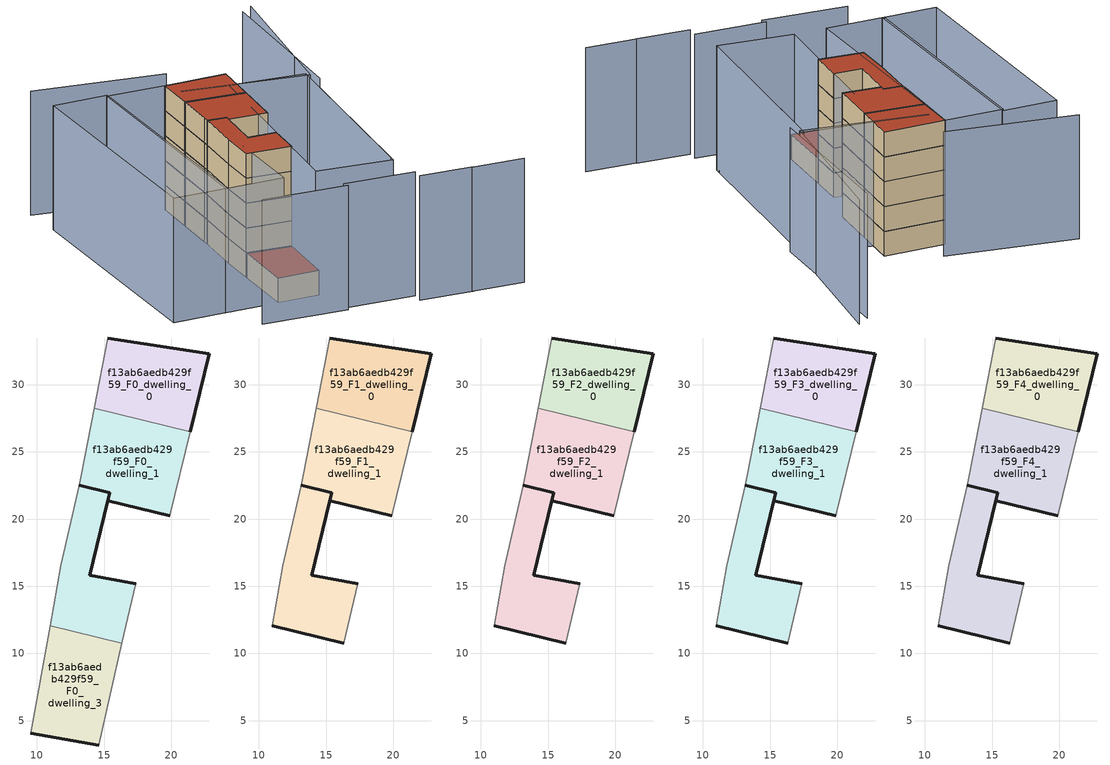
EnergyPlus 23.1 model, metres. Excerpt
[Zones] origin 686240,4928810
f13ab6aedb429f59_F0_dwelling_0
 floor ground (EU_floor_Construction): 21.41,26.51 22.82,32.29 15.27,33.47 14.27,28.26 z0
 wall outside (EU_wall_Construction): 15.27,33.47 22.82,32.29 21.41,26.51 z0:3
 wall adiabatic (EU_wall_Construction): 14.27,28.26 15.27,33.47 z0:3
 wall to f13ab6aedb429f59_F0_dwelling_1 (EU_wall_Construction): 21.41,26.51 14.27,28.26 z0:3
f13ab6aedb429f59_F0_dwelling_1
 floor ground (EU_floor_Construction): 19.88,20.25 21.41,26.51 14.27,28.26 13.31,23.25 13.14,22.51 15.43,21.95 15.29,21.36 15.29,21.37 z0; 15.29,21.36 15.43,21.95 15.28,21.37 z0; 16.32,10.76 17.34,15.19 13.93,15.83 15.29,21.36 15.28,21.37 15.43,21.95 13.14,22.51 11.78,16.51 10.98,12.06 z0
 wall outside (EU_wall_Construction): 19.88,20.25 15.29,21.37 15.29,21.36 15.28,21.37 15.43,21.95 13.14,22.51 z0:3
 wall adiabatic (EU_wall_Construction): 13.14,22.51 13.31,23.25 14.27,28.26 / 21.41,26.51 19.88,20.25 z0:3
f13ab6aedb429f59_F0_dwelling_2
 floor ground (EU_floor_Construction): 19.88,20.25 21.41,26.51 14.27,28.26 13.31,23.25 13.14,22.51 15.43,21.95 15.29,21.36 15.29,21.37 z0; 15.29,21.36 15.43,21.95 15.28,21.37 z0; 16.32,10.76 17.34,15.19 13.93,15.83 15.29,21.36 15.28,21.37 15.43,21.95 13.14,22.51 11.78,16.51 10.98,12.06 z0
 wall outside (EU_wall_Construction): 13.14,22.51 15.43,21.95 15.29,21.36 13.93,15.83 17.34,15.19 z0:3
 wall adiabatic (EU_wall_Construction): 10.98,12.06 11.78,16.51 13.14,22.51 / 17.34,15.19 16.32,10.76 z0:3
 wall to f13ab6aedb429f59_F0_dwelling_3 (EU_wall_Construction): 16.32,10.76 10.98,12.06 z0:3
f13ab6aedb429f59_F0_dwelling_3
 floor ground (EU_floor_Construction): 14.59,3.19 16.32,10.76 10.98,12.06 9.55,4.07 z0
 wall outside (EU_wall_Construction): 14.59,3.19 9.55,4.07 z0:3
 wall adiabatic (EU_wall_Construction): 16.32,10.76 14.59,3.19 / 9.55,4.07 10.98,12.06 z0:3
 roof outside (EU_roof_Construction): 16.32,10.76 14.59,3.19 9.55,4.07 10.98,12.06 z3
f13ab6aedb429f59_F1_dwelling_0
 floor to f13ab6aedb429f59_F0_dwelling_0 (EU_floor_Construction): 21.41,26.51 22.82,32.29 15.27,33.47 14.27,28.26 z3
 wall outside (EU_wall_Construction): 15.27,33.47 22.82,32.29 21.41,26.51 z3:6
 wall adiabatic (EU_wall_Construction): 14.27,28.26 15.27,33.47 z3:6
 wall to f13ab6aedb429f59_F1_dwelling_1 (EU_wall_Construction): 21.41,26.51 14.27,28.26 z3:6
f13ab6aedb429f59_F1_dwelling_1
 floor outside (EU_floor_Construction): 19.88,20.25 21.41,26.51 14.27,28.26 13.31,23.25 13.14,22.51 15.43,21.95 15.29,21.36 15.29,21.37 z3; 16.32,10.76 17.34,15.19 13.93,15.83 15.29,21.36 15.28,21.37 15.43,21.95 13.14,22.51 11.78,16.51 10.98,12.06 z3; 15.29,21.36 15.43,21.95 15.28,21.37 z3
 wall outside (EU_wall_Construction): 19.88,20.25 15.29,21.37 15.29,21.36 15.28,21.37 15.43,21.95 13.14,22.51 z3:6
 wall adiabatic (EU_wall_Construction): 13.14,22.51 13.31,23.25 14.27,28.26 / 21.41,26.51 19.88,20.25 z3:6
f13ab6aedb429f59_F1_dwelling_2
 floor to f13ab6aedb429f59_F0_dwelling_2 (EU_floor_Construction): 19.88,20.25 21.41,26.51 14.27,28.26 13.31,23.25 13.14,22.51 15.43,21.95 15.29,21.36 15.29,21.37 z3; 15.29,21.36 15.43,21.95 15.28,21.37 z3; 16.32,10.76 17.34,15.19 13.93,15.83 15.29,21.36 15.28,21.37 15.43,21.95 13.14,22.51 11.78,16.51 10.98,12.06 z3
 wall outside (EU_wall_Construction): 16.32,10.76 10.98,12.06 / 13.14,22.51 15.43,21.95 15.29,21.36 13.93,15.83 17.34,15.19 z3:6
 wall adiabatic (EU_wall_Construction): 10.98,12.06 11.78,16.51 13.14,22.51 / 17.34,15.19 16.32,10.76 z3:6
f13ab6aedb429f59_F2_dwelling_0
 floor to f13ab6aedb429f59_F1_dwelling_0 (EU_floor_Construction): 21.41,26.51 22.82,32.29 15.27,33.47 14.27,28.26 z6
 wall outside (EU_wall_Construction): 15.27,33.47 22.82,32.29 21.41,26.51 z6:9
 wall adiabatic (EU_wall_Construction): 14.27,28.26 15.27,33.47 z6:9
 wall to f13ab6aedb429f59_F2_dwelling_1 (EU_wall_Construction): 21.41,26.51 14.27,28.26 z6:9
f13ab6aedb429f59_F2_dwelling_1
 floor outside (EU_floor_Construction): 19.88,20.25 21.41,26.51 14.27,28.26 13.31,23.25 13.14,22.51 15.43,21.95 15.29,21.36 15.29,21.37 z6; 16.32,10.76 17.34,15.19 13.93,15.83 15.29,21.36 15.28,21.37 15.43,21.95 13.14,22.51 11.78,16.51 10.98,12.06 z6; 15.29,21.36 15.43,21.95 15.28,21.37 z6
 wall outside (EU_wall_Construction): 19.88,20.25 15.29,21.37 15.29,21.36 15.28,21.37 15.43,21.95 13.14,22.51 z6:9
 wall adiabatic (EU_wall_Construction): 13.14,22.51 13.31,23.25 14.27,28.26 / 21.41,26.51 19.88,20.25 z6:9
f13ab6aedb429f59_F2_dwelling_2
 floor to f13ab6aedb429f59_F1_dwelling_2 (EU_floor_Construction): 19.88,20.25 21.41,26.51 14.27,28.26 13.31,23.25 13.14,22.51 15.43,21.95 15.29,21.36 15.29,21.37 z6; 15.29,21.36 15.43,21.95 15.28,21.37 z6; 16.32,10.76 17.34,15.19 13.93,15.83 15.29,21.36 15.28,21.37 15.43,21.95 13.14,22.51 11.78,16.51 10.98,12.06 z6
 wall outside (EU_wall_Construction): 16.32,10.76 10.98,12.06 / 13.14,22.51 15.43,21.95 15.29,21.36 13.93,15.83 17.34,15.19 z6:9
 wall adiabatic (EU_wall_Construction): 10.98,12.06 11.78,16.51 13.14,22.51 / 17.34,15.19 16.32,10.76 z6:9
f13ab6aedb429f59_F3_dwelling_0
 floor to f13ab6aedb429f59_F2_dwelling_0 (EU_floor_Construction): 21.41,26.51 22.82,32.29 15.27,33.47 14.27,28.26 z9
 wall outside (EU_wall_Construction): 15.27,33.47 22.82,32.29 21.41,26.51 z9:12
 wall adiabatic (EU_wall_Construction): 14.27,28.26 15.27,33.47 z9:12
 wall to f13ab6aedb429f59_F3_dwelling_1 (EU_wall_Construction): 21.41,26.51 14.27,28.26 z9:12
f13ab6aedb429f59_F3_dwelling_1
 floor outside (EU_floor_Construction): 19.88,20.25 21.41,26.51 14.27,28.26 13.31,23.25 13.14,22.51 15.43,21.95 15.29,21.36 15.29,21.37 z9; 16.32,10.76 17.34,15.19 13.93,15.83 15.29,21.36 15.28,21.37 15.43,21.95 13.14,22.51 11.78,16.51 10.98,12.06 z9; 15.29,21.36 15.43,21.95 15.28,21.37 z9
 wall outside (EU_wall_Construction): 19.88,20.25 15.29,21.37 15.29,21.36 15.28,21.37 15.43,21.95 13.14,22.51 z9:12
 wall adiabatic (EU_wall_Construction): 13.14,22.51 13.31,23.25 14.27,28.26 / 21.41,26.51 19.88,20.25 z9:12
f13ab6aedb429f59_F3_dwelling_2
 floor to f13ab6aedb429f59_F2_dwelling_2 (EU_floor_Construction): 19.88,20.25 21.41,26.51 14.27,28.26 13.31,23.25 13.14,22.51 15.43,21.95 15.29,21.36 15.29,21.37 z9; 15.29,21.36 15.43,21.95 15.28,21.37 z9; 16.32,10.76 17.34,15.19 13.93,15.83 15.29,21.36 15.28,21.37 15.43,21.95 13.14,22.51 11.78,16.51 10.98,12.06 z9
 wall outside (EU_wall_Construction): 16.32,10.76 10.98,12.06 / 13.14,22.51 15.43,21.95 15.29,21.36 13.93,15.83 17.34,15.19 z9:12
 wall adiabatic (EU_wall_Construction): 10.98,12.06 11.78,16.51 13.14,22.51 / 17.34,15.19 16.32,10.76 z9:12
f13ab6aedb429f59_F4_dwelling_0
 floor to f13ab6aedb429f59_F3_dwelling_0 (EU_floor_Construction): 21.41,26.51 22.82,32.29 15.27,33.47 14.27,28.26 z12
 wall outside (EU_wall_Construction): 15.27,33.47 22.82,32.29 21.41,26.51 z12:15
 wall adiabatic (EU_wall_Construction): 14.27,28.26 15.27,33.47 z12:15
 wall to f13ab6aedb429f59_F4_dwelling_1 (EU_wall_Construction): 21.41,26.51 14.27,28.26 z12:15
 roof outside (EU_roof_Construction): 22.82,32.29 21.41,26.51 14.27,28.26 15.27,33.47 z15
f13ab6aedb429f59_F4_dwelling_1
 floor outside (EU_floor_Construction): 19.88,20.25 21.41,26.51 14.27,28.26 13.31,23.25 13.14,22.51 15.43,21.95 15.29,21.36 15.29,21.37 z12; 16.32,10.76 17.34,15.19 13.93,15.83 15.29,21.36 15.28,21.37 15.43,21.95 13.14,22.51 11.78,16.51 10.98,12.06 z12; 15.29,21.36 15.43,21.95 15.28,21.37 z12
 wall outside (EU_wall_Construction): 19.88,20.25 15.29,21.37 15.29,21.36 15.28,21.37 15.43,21.95 13.14,22.51 z12:15
 wall adiabatic (EU_wall_Construction): 13.14,22.51 13.31,23.25 14.27,28.26 / 21.41,26.51 19.88,20.25 z12:15
 roof outside (EU_roof_Construction): 15.43,21.95 15.29,21.36 15.28,21.37 z15; 15.43,21.95 15.28,21.37 15.29,21.36 13.93,15.83 17.34,15.19 16.32,10.76 10.98,12.06 11.78,16.51 13.14,22.51 z15; 21.41,26.51 19.88,20.25 15.29,21.37 15.29,21.36 15.43,21.95 13.14,22.51 13.31,23.25 14.27,28.26 z15
f13ab6aedb429f59_F4_dwelling_2
 floor to f13ab6aedb429f59_F3_dwelling_2 (EU_floor_Construction): 19.88,20.25 21.41,26.51 14.27,28.26 13.31,23.25 13.14,22.51 15.43,21.95 15.29,21.36 15.29,21.37 z12; 15.29,21.36 15.43,21.95 15.28,21.37 z12; 16.32,10.76 17.34,15.19 13.93,15.83 15.29,21.36 15.28,21.37 15.43,21.95 13.14,22.51 11.78,16.51 10.98,12.06 z12
 wall outside (EU_wall_Construction): 16.32,10.76 10.98,12.06 / 13.14,22.51 15.43,21.95 15.29,21.36 13.93,15.83 17.34,15.19 z12:15
 wall adiabatic (EU_wall_Construction): 10.98,12.06 11.78,16.51 13.14,22.51 / 17.34,15.19 16.32,10.76 z12:15
 roof outside (EU_roof_Construction): 15.43,21.95 15.29,21.36 15.28,21.37 z15; 15.43,21.95 15.28,21.37 15.29,21.36 13.93,15.83 17.34,15.19 16.32,10.76 10.98,12.06 11.78,16.51 13.14,22.51 z15; 21.41,26.51 19.88,20.25 15.29,21.37 15.29,21.36 15.43,21.95 13.14,22.51 13.31,23.25 14.27,28.26 z15
shading: 14.6,-1.49 23.12,-3.27 / 29.04,-5.92 35.29,-7.2 / 4.48,0.13 14.72,-2.1 / 22.84,-4.57 29.2,-5.92 / 23.33,1.67 29.71,25.78 / 30.51,25.07 34.91,45.77 / 36.63,46.62 30.23,26.44 / 30.23,26.44 15.76,31.02 / 17.38,36.12 2.22,40.92 / 30.03,27.01 23.14,0.93 / 23.14,0.93 14.19,3.29 / 14.19,3.29 21.09,29.38 / 21.09,29.38 30.03,27.01 / 8.15,34.68 15.27,33.47 / 15.27,33.47 10.25,3.95 / 10.25,3.95 3.13,5.16 / 3.13,5.16 8.15,34.68 / -3.25,6.27 1.77,36.05 / 1.77,36.05 8.41,34.93 / 8.41,34.93 3.39,5.15 / 3.39,5.15 -3.25,6.27 z0:15
[Building]
EU S2 Campaign: North Axis=0; Terrain=City; Solar Distribution=FullExterior
[Site:Location]
Bologna: Latitude=44.5; Longitude=11.25; Time Zone=1; Elevation=37
[SizingPeriod:WeatherFileDays]
AnnualSizingPeriod: Begin Month=1; Begin Day of Month=1; End Month=12; End Day of Month=31; Day of Week for Start Day=Monday; Use Weather File Daylight Saving Period=No; Use Weather File Rain and Snow Indicators=No
[MATERIAL]
EU_InternalMass_Material: Roughness=MediumRough; Thickness=0.1; Conductivity=1; Density=1800; Specific Heat=900; Thermal Absorptance=0.9; Solar Absorptance=0.7; Visible Absorptance=0.7
[MATERIAL:NOMASS] Roughness=MediumRough; Thermal Absorptance=0.9; Solar Absorptance=0.7; Visible Absorptance=0.7
Name | Thermal Resistance
EU_wall_NoMass | 0.905828
EU_roof_NoMass | 0.37593
EU_floor_NoMass | 0.67114
[CONSTRUCTION]
EU_wall_Construction: EU_wall_NoMass
EU_roof_Construction: EU_roof_NoMass
EU_floor_Construction: EU_floor_NoMass
EU_InternalMass_Construction: EU_InternalMass_Material
[ZONE] Type=1; Multiplier=1; Ceiling Height=autocalculate; Floor Area=autocalculate; Part of Total Floor Area=Yes
Name | Volume
f13ab6aedb429f59_F0_dwelling_0 | 126.362
f13ab6aedb429f59_F1_dwelling_0; f13ab6aedb429f59_F2_dwelling_0; f13ab6aedb429f59_F3_dwelling_0; f13ab6aedb429f59_F4_dwelling_0 | 126.361
f13ab6aedb429f59_F0_dwelling_1; f13ab6aedb429f59_F1_dwelling_1; f13ab6aedb429f59_F2_dwelling_1; f13ab6aedb429f59_F3_dwelling_1; f13ab6aedb429f59_F4_dwelling_1; f13ab6aedb429f59_F0_dwelling_2; f13ab6aedb429f59_F1_dwelling_2; f13ab6aedb429f59_F2_dwelling_2; f13ab6aedb429f59_F3_dwelling_2; f13ab6aedb429f59_F4_dwelling_2 | 252.662
f13ab6aedb429f59_F0_dwelling_3 | 126.344
[INTERNALMASS] Construction=EU_InternalMass_Construction
Name | Zone or ZoneList | Surface Area
f13ab6aedb429f59_F0_dwelling_0_EU_InternalMass | f13ab6aedb429f59_F0_dwelling_0 | 42.1205
f13ab6aedb429f59_F0_dwelling_1_EU_InternalMass | f13ab6aedb429f59_F0_dwelling_1 | 44.9718
f13ab6aedb429f59_F0_dwelling_2_EU_InternalMass | f13ab6aedb429f59_F0_dwelling_2 | 39.2522
f13ab6aedb429f59_F0_dwelling_3_EU_InternalMass | f13ab6aedb429f59_F0_dwelling_3 | 42.1147
f13ab6aedb429f59_F1_dwelling_0_EU_InternalMass | f13ab6aedb429f59_F1_dwelling_0 | 62.6304
f13ab6aedb429f59_F1_dwelling_1_EU_InternalMass | f13ab6aedb429f59_F1_dwelling_1 | 49.6752
f13ab6aedb429f59_F1_dwelling_2_EU_InternalMass | f13ab6aedb429f59_F1_dwelling_2 | 56.1526
f13ab6aedb429f59_F2_dwelling_0_EU_InternalMass | f13ab6aedb429f59_F2_dwelling_0 | 62.6304
f13ab6aedb429f59_F2_dwelling_1_EU_InternalMass | f13ab6aedb429f59_F2_dwelling_1 | 49.6752
f13ab6aedb429f59_F2_dwelling_2_EU_InternalMass | f13ab6aedb429f59_F2_dwelling_2 | 56.1526
f13ab6aedb429f59_F3_dwelling_0_EU_InternalMass | f13ab6aedb429f59_F3_dwelling_0 | 62.6304
f13ab6aedb429f59_F3_dwelling_1_EU_InternalMass | f13ab6aedb429f59_F3_dwelling_1 | 49.6752
f13ab6aedb429f59_F3_dwelling_2_EU_InternalMass | f13ab6aedb429f59_F3_dwelling_2 | 56.1526
f13ab6aedb429f59_F4_dwelling_0_EU_InternalMass | f13ab6aedb429f59_F4_dwelling_0 | 62.6304
f13ab6aedb429f59_F4_dwelling_1_EU_InternalMass | f13ab6aedb429f59_F4_dwelling_1 | 49.6752
f13ab6aedb429f59_F4_dwelling_2_EU_InternalMass | f13ab6aedb429f59_F4_dwelling_2 | 56.1526
[OTHEREQUIPMENT] Fuel Type=Electricity; Design Level Calculation Method=Watts/Area; Power per Zone Floor Area=1; Fraction Latent=0; Fraction Radiant=0; Fraction Lost=0; Carbon Dioxide Generation Rate=0; EndUse Subcategory=EU_Step8_InternalGains
Name | Zone or ZoneList or Space or SpaceList | Schedule
EU_Step8_InternalGain_f13ab6aedb429f59_F0_dwelling_0_f000 | f13ab6aedb429f59_F0_dwelling_0 | EU_Step8_GainSchedule_f13ab6aedb429f59_F0_dwelling_0_f000
EU_Step8_InternalGain_f13ab6aedb429f59_F0_dwelling_1_f000 | f13ab6aedb429f59_F0_dwelling_1 | EU_Step8_GainSchedule_f13ab6aedb429f59_F0_dwelling_1_f000
EU_Step8_InternalGain_f13ab6aedb429f59_F0_dwelling_2_f000 | f13ab6aedb429f59_F0_dwelling_2 | EU_Step8_GainSchedule_f13ab6aedb429f59_F0_dwelling_2_f000
EU_Step8_InternalGain_f13ab6aedb429f59_F0_dwelling_3_f000 | f13ab6aedb429f59_F0_dwelling_3 | EU_Step8_GainSchedule_f13ab6aedb429f59_F0_dwelling_3_f000
EU_Step8_InternalGain_f13ab6aedb429f59_F1_dwelling_0_f000 | f13ab6aedb429f59_F1_dwelling_0 | EU_Step8_GainSchedule_f13ab6aedb429f59_F1_dwelling_0_f000
EU_Step8_InternalGain_f13ab6aedb429f59_F1_dwelling_1_f000 | f13ab6aedb429f59_F1_dwelling_1 | EU_Step8_GainSchedule_f13ab6aedb429f59_F1_dwelling_1_f000
EU_Step8_InternalGain_f13ab6aedb429f59_F1_dwelling_2_f000 | f13ab6aedb429f59_F1_dwelling_2 | EU_Step8_GainSchedule_f13ab6aedb429f59_F1_dwelling_2_f000
EU_Step8_InternalGain_f13ab6aedb429f59_F2_dwelling_0_f000 | f13ab6aedb429f59_F2_dwelling_0 | EU_Step8_GainSchedule_f13ab6aedb429f59_F2_dwelling_0_f000
EU_Step8_InternalGain_f13ab6aedb429f59_F2_dwelling_1_f000 | f13ab6aedb429f59_F2_dwelling_1 | EU_Step8_GainSchedule_f13ab6aedb429f59_F2_dwelling_1_f000
EU_Step8_InternalGain_f13ab6aedb429f59_F2_dwelling_2_f000 | f13ab6aedb429f59_F2_dwelling_2 | EU_Step8_GainSchedule_f13ab6aedb429f59_F2_dwelling_2_f000
EU_Step8_InternalGain_f13ab6aedb429f59_F3_dwelling_0_f000 | f13ab6aedb429f59_F3_dwelling_0 | EU_Step8_GainSchedule_f13ab6aedb429f59_F3_dwelling_0_f000
EU_Step8_InternalGain_f13ab6aedb429f59_F3_dwelling_1_f000 | f13ab6aedb429f59_F3_dwelling_1 | EU_Step8_GainSchedule_f13ab6aedb429f59_F3_dwelling_1_f000
EU_Step8_InternalGain_f13ab6aedb429f59_F3_dwelling_2_f000 | f13ab6aedb429f59_F3_dwelling_2 | EU_Step8_GainSchedule_f13ab6aedb429f59_F3_dwelling_2_f000
EU_Step8_InternalGain_f13ab6aedb429f59_F4_dwelling_0_f000 | f13ab6aedb429f59_F4_dwelling_0 | EU_Step8_GainSchedule_f13ab6aedb429f59_F4_dwelling_0_f000
EU_Step8_InternalGain_f13ab6aedb429f59_F4_dwelling_1_f000 | f13ab6aedb429f59_F4_dwelling_1 | EU_Step8_GainSchedule_f13ab6aedb429f59_F4_dwelling_1_f000
EU_Step8_InternalGain_f13ab6aedb429f59_F4_dwelling_2_f000 | f13ab6aedb429f59_F4_dwelling_2 | EU_Step8_GainSchedule_f13ab6aedb429f59_F4_dwelling_2_f000
[ZONEVENTILATION:DESIGNFLOWRATE] Schedule=EU_AlwaysOn; Design Flow Rate Calculation Method=AirChanges/Hour; Air Changes per Hour=0.73129; Ventilation Type=Natural; Fan Pressure Rise=0; Fan Total Efficiency=1; Constant Term Coefficient=1; Temperature Term Coefficient=0; Velocity Term Coefficient=0; Velocity Squared Term Coefficient=0; Minimum Indoor Temperature=-100; Maximum Indoor Temperature=100; Delta Temperature=-100; Minimum Outdoor Temperature=-100; Maximum Outdoor Temperature=100; Maximum Wind Speed=40
Name | Zone or ZoneList or Space or SpaceList
EU_ConstantAir_f13ab6aedb429f59_F0_dwelling_0 | f13ab6aedb429f59_F0_dwelling_0
EU_ConstantAir_f13ab6aedb429f59_F0_dwelling_1 | f13ab6aedb429f59_F0_dwelling_1
EU_ConstantAir_f13ab6aedb429f59_F0_dwelling_2 | f13ab6aedb429f59_F0_dwelling_2
EU_ConstantAir_f13ab6aedb429f59_F0_dwelling_3 | f13ab6aedb429f59_F0_dwelling_3
EU_ConstantAir_f13ab6aedb429f59_F1_dwelling_0 | f13ab6aedb429f59_F1_dwelling_0
EU_ConstantAir_f13ab6aedb429f59_F1_dwelling_1 | f13ab6aedb429f59_F1_dwelling_1
EU_ConstantAir_f13ab6aedb429f59_F1_dwelling_2 | f13ab6aedb429f59_F1_dwelling_2
EU_ConstantAir_f13ab6aedb429f59_F2_dwelling_0 | f13ab6aedb429f59_F2_dwelling_0
EU_ConstantAir_f13ab6aedb429f59_F2_dwelling_1 | f13ab6aedb429f59_F2_dwelling_1
EU_ConstantAir_f13ab6aedb429f59_F2_dwelling_2 | f13ab6aedb429f59_F2_dwelling_2
EU_ConstantAir_f13ab6aedb429f59_F3_dwelling_0 | f13ab6aedb429f59_F3_dwelling_0
EU_ConstantAir_f13ab6aedb429f59_F3_dwelling_1 | f13ab6aedb429f59_F3_dwelling_1
EU_ConstantAir_f13ab6aedb429f59_F3_dwelling_2 | f13ab6aedb429f59_F3_dwelling_2
EU_ConstantAir_f13ab6aedb429f59_F4_dwelling_0 | f13ab6aedb429f59_F4_dwelling_0
EU_ConstantAir_f13ab6aedb429f59_F4_dwelling_1 | f13ab6aedb429f59_F4_dwelling_1
EU_ConstantAir_f13ab6aedb429f59_F4_dwelling_2 | f13ab6aedb429f59_F4_dwelling_2
[HVACTEMPLATE:THERMOSTAT] Constant Heating Setpoint=20; Constant Cooling Setpoint=50
EU_HeatOnly_f13ab6aedb429f59_F0_dwelling_0; EU_HeatOnly_f13ab6aedb429f59_F0_dwelling_1; EU_HeatOnly_f13ab6aedb429f59_F0_dwelling_2; EU_HeatOnly_f13ab6aedb429f59_F0_dwelling_3; EU_HeatOnly_f13ab6aedb429f59_F1_dwelling_0; EU_HeatOnly_f13ab6aedb429f59_F1_dwelling_1; EU_HeatOnly_f13ab6aedb429f59_F1_dwelling_2; EU_HeatOnly_f13ab6aedb429f59_F2_dwelling_0; EU_HeatOnly_f13ab6aedb429f59_F2_dwelling_1; EU_HeatOnly_f13ab6aedb429f59_F2_dwelling_2; EU_HeatOnly_f13ab6aedb429f59_F3_dwelling_0; EU_HeatOnly_f13ab6aedb429f59_F3_dwelling_1; EU_HeatOnly_f13ab6aedb429f59_F3_dwelling_2; EU_HeatOnly_f13ab6aedb429f59_F4_dwelling_0; EU_HeatOnly_f13ab6aedb429f59_F4_dwelling_1; EU_HeatOnly_f13ab6aedb429f59_F4_dwelling_2
[HVACTEMPLATE:ZONE:IDEALLOADSAIRSYSTEM] System Availability Schedule=EU_AlwaysOn; Maximum Heating Supply Air Temperature=50; Minimum Cooling Supply Air Temperature=13; Maximum Heating Supply Air Humidity Ratio=0.0156; Minimum Cooling Supply Air Humidity Ratio=0.0077; Heating Limit=NoLimit; Cooling Limit=NoLimit; Heating Availability Schedule=EU_AlwaysOn; Cooling Availability Schedule=EU_CoolingOff; Dehumidification Control Type=ConstantSensibleHeatRatio; Cooling Sensible Heat Ratio=0.7; Dehumidification Setpoint=60; Humidification Control Type=None; Humidification Setpoint=30; Outdoor Air Method=None; Outdoor Air Flow Rate per Person=0.00944; Outdoor Air Flow Rate per Zone Floor Area=0; Outdoor Air Flow Rate per Zone=0; Demand Controlled Ventilation Type=None; Outdoor Air Economizer Type=NoEconomizer; Heat Recovery Type=None; Sensible Heat Recovery Effectiveness=0.7; Latent Heat Recovery Effectiveness=0.65
Name | Template Thermostat
f13ab6aedb429f59_F0_dwelling_0 | EU_HeatOnly_f13ab6aedb429f59_F0_dwelling_0
f13ab6aedb429f59_F0_dwelling_1 | EU_HeatOnly_f13ab6aedb429f59_F0_dwelling_1
f13ab6aedb429f59_F0_dwelling_2 | EU_HeatOnly_f13ab6aedb429f59_F0_dwelling_2
f13ab6aedb429f59_F0_dwelling_3 | EU_HeatOnly_f13ab6aedb429f59_F0_dwelling_3
f13ab6aedb429f59_F1_dwelling_0 | EU_HeatOnly_f13ab6aedb429f59_F1_dwelling_0
f13ab6aedb429f59_F1_dwelling_1 | EU_HeatOnly_f13ab6aedb429f59_F1_dwelling_1
f13ab6aedb429f59_F1_dwelling_2 | EU_HeatOnly_f13ab6aedb429f59_F1_dwelling_2
f13ab6aedb429f59_F2_dwelling_0 | EU_HeatOnly_f13ab6aedb429f59_F2_dwelling_0
f13ab6aedb429f59_F2_dwelling_1 | EU_HeatOnly_f13ab6aedb429f59_F2_dwelling_1
f13ab6aedb429f59_F2_dwelling_2 | EU_HeatOnly_f13ab6aedb429f59_F2_dwelling_2
f13ab6aedb429f59_F3_dwelling_0 | EU_HeatOnly_f13ab6aedb429f59_F3_dwelling_0
f13ab6aedb429f59_F3_dwelling_1 | EU_HeatOnly_f13ab6aedb429f59_F3_dwelling_1
f13ab6aedb429f59_F3_dwelling_2 | EU_HeatOnly_f13ab6aedb429f59_F3_dwelling_2
f13ab6aedb429f59_F4_dwelling_0 | EU_HeatOnly_f13ab6aedb429f59_F4_dwelling_0
f13ab6aedb429f59_F4_dwelling_1 | EU_HeatOnly_f13ab6aedb429f59_F4_dwelling_1
f13ab6aedb429f59_F4_dwelling_2 | EU_HeatOnly_f13ab6aedb429f59_F4_dwelling_2
[SIZING:ZONE] Zone Cooling Design Supply Air Temperature Input Method=SupplyAirTemperature; Zone Cooling Design Supply Air Temperature=13; Zone Heating Design Supply Air Temperature Input Method=SupplyAirTemperature; Zone Heating Design Supply Air Temperature=50; Zone Cooling Design Supply Air Humidity Ratio=0.008; Zone Heating Design Supply Air Humidity Ratio=0.008; Cooling Design Air Flow Method=DesignDay; Cooling Design Air Flow Rate=0; Cooling Minimum Air Flow per Zone Floor Area=0.000762; Cooling Minimum Air Flow=0; Cooling Minimum Air Flow Fraction=0.2; Heating Design Air Flow Method=DesignDay; Heating Design Air Flow Rate=0; Heating Maximum Air Flow per Zone Floor Area=0.002032; Heating Maximum Air Flow=0.141576; Heating Maximum Air Flow Fraction=0.3; Account for Dedicated Outdoor Air System=No; Dedicated Outdoor Air System Control Strategy=NeutralSupplyAir; Dedicated Outdoor Air Low Setpoint Temperature for Design=autosize; Dedicated Outdoor Air High Setpoint Temperature for Design=autosize; Zone Load Sizing Method=Sensible Load Only No Latent Load; Zone Latent Cooling Design Supply Air Humidity Ratio Input Method=HumidityRatioDifference; Zone Cooling Design Supply Air Humidity Ratio Difference=0.005; Zone Latent Heating Design Supply Air Humidity Ratio Input Method=HumidityRatioDifference; Zone Humidification Design Supply Air Humidity Ratio Difference=0.005
f13ab6aedb429f59_F0_dwelling_0; f13ab6aedb429f59_F0_dwelling_1; f13ab6aedb429f59_F0_dwelling_2; f13ab6aedb429f59_F0_dwelling_3; f13ab6aedb429f59_F1_dwelling_0; f13ab6aedb429f59_F1_dwelling_1; f13ab6aedb429f59_F1_dwelling_2; f13ab6aedb429f59_F2_dwelling_0; f13ab6aedb429f59_F2_dwelling_1; f13ab6aedb429f59_F2_dwelling_2; f13ab6aedb429f59_F3_dwelling_0; f13ab6aedb429f59_F3_dwelling_1; f13ab6aedb429f59_F3_dwelling_2; f13ab6aedb429f59_F4_dwelling_0; f13ab6aedb429f59_F4_dwelling_1; f13ab6aedb429f59_F4_dwelling_2
[SCHEDULE:CONSTANT]
Name | Hourly Value
EU_AlwaysOn | 1
EU_CoolingOff | 0
[SCHEDULE:FILE] Column Number=1; Rows to Skip at Top=0; Number of Hours of Data=8760; Column Separator=Comma; Interpolate to Timestep=No; Minutes per Item=60; Adjust Schedule for Daylight Savings=Yes
Name | File
EU_Step8_GainSchedule_f13ab6aedb429f59_F0_dwelling_0_f000 | ../../schedules/f13ab6aedb429f59/f13ab6aedb429f59_F0_dwelling_0_f000_gain.csv
EU_Step8_GainSchedule_f13ab6aedb429f59_F0_dwelling_1_f000 | ../../schedules/f13ab6aedb429f59/f13ab6aedb429f59_F0_dwelling_1_f000_gain.csv
EU_Step8_GainSchedule_f13ab6aedb429f59_F0_dwelling_2_f000 | ../../schedules/f13ab6aedb429f59/f13ab6aedb429f59_F0_dwelling_2_f000_gain.csv
EU_Step8_GainSchedule_f13ab6aedb429f59_F0_dwelling_3_f000 | ../../schedules/f13ab6aedb429f59/f13ab6aedb429f59_F0_dwelling_3_f000_gain.csv
EU_Step8_GainSchedule_f13ab6aedb429f59_F1_dwelling_0_f000 | ../../schedules/f13ab6aedb429f59/f13ab6aedb429f59_F1_dwelling_0_f000_gain.csv
EU_Step8_GainSchedule_f13ab6aedb429f59_F1_dwelling_1_f000 | ../../schedules/f13ab6aedb429f59/f13ab6aedb429f59_F1_dwelling_1_f000_gain.csv
EU_Step8_GainSchedule_f13ab6aedb429f59_F1_dwelling_2_f000 | ../../schedules/f13ab6aedb429f59/f13ab6aedb429f59_F1_dwelling_2_f000_gain.csv
EU_Step8_GainSchedule_f13ab6aedb429f59_F2_dwelling_0_f000 | ../../schedules/f13ab6aedb429f59/f13ab6aedb429f59_F2_dwelling_0_f000_gain.csv
EU_Step8_GainSchedule_f13ab6aedb429f59_F2_dwelling_1_f000 | ../../schedules/f13ab6aedb429f59/f13ab6aedb429f59_F2_dwelling_1_f000_gain.csv
EU_Step8_GainSchedule_f13ab6aedb429f59_F2_dwelling_2_f000 | ../../schedules/f13ab6aedb429f59/f13ab6aedb429f59_F2_dwelling_2_f000_gain.csv
EU_Step8_GainSchedule_f13ab6aedb429f59_F3_dwelling_0_f000 | ../../schedules/f13ab6aedb429f59/f13ab6aedb429f59_F3_dwelling_0_f000_gain.csv
EU_Step8_GainSchedule_f13ab6aedb429f59_F3_dwelling_1_f000 | ../../schedules/f13ab6aedb429f59/f13ab6aedb429f59_F3_dwelling_1_f000_gain.csv
EU_Step8_GainSchedule_f13ab6aedb429f59_F3_dwelling_2_f000 | ../../schedules/f13ab6aedb429f59/f13ab6aedb429f59_F3_dwelling_2_f000_gain.csv
EU_Step8_GainSchedule_f13ab6aedb429f59_F4_dwelling_0_f000 | ../../schedules/f13ab6aedb429f59/f13ab6aedb429f59_F4_dwelling_0_f000_gain.csv
EU_Step8_GainSchedule_f13ab6aedb429f59_F4_dwelling_1_f000 | ../../schedules/f13ab6aedb429f59/f13ab6aedb429f59_F4_dwelling_1_f000_gain.csv
EU_Step8_GainSchedule_f13ab6aedb429f59_F4_dwelling_2_f000 | ../../schedules/f13ab6aedb429f59/f13ab6aedb429f59_F4_dwelling_2_f000_gain.csv
